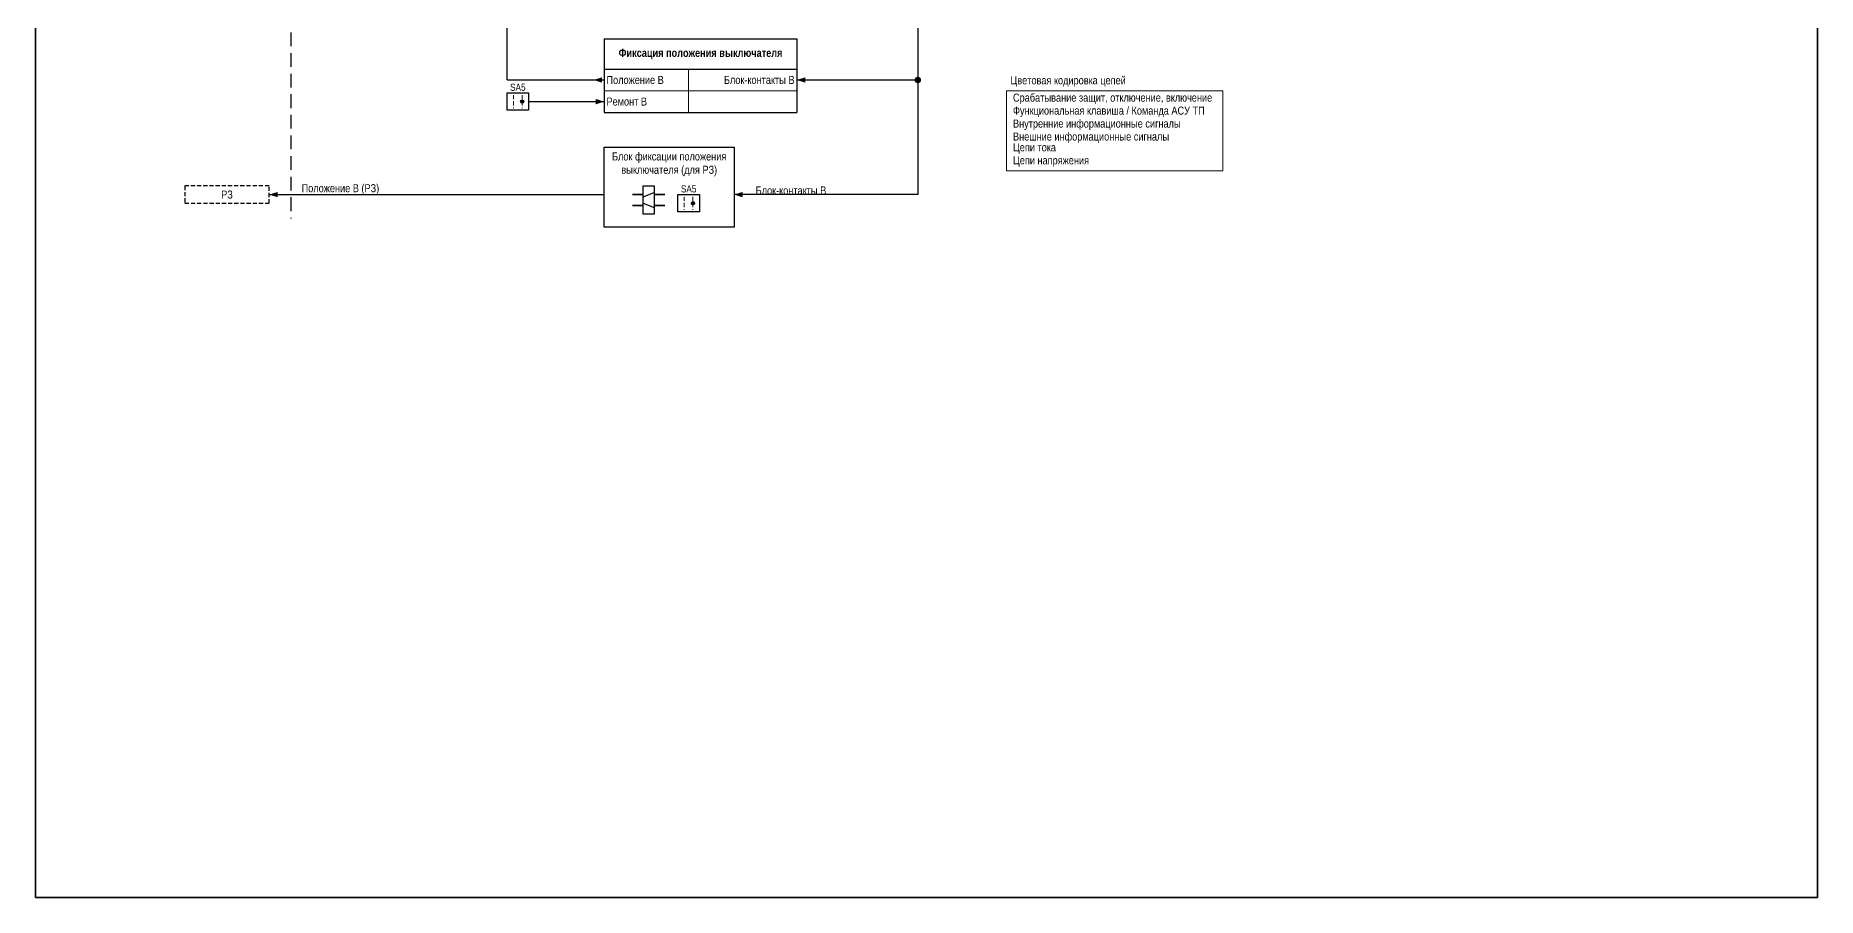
# Model space of a CAD drawing. Header units: millimetres. Extents: x -14593 to 14732, y -17400 to 5232.
# Drawn here: x 10697 to 11521, y -1322 to -923 of the extents above; entities that cross this region are included whole.
import ezdxf
from ezdxf.enums import TextEntityAlignment as Align

# ---------------------------------------------------------------- set-up
doc = ezdxf.new("R2010")
doc.units = ezdxf.units.MM
doc.linetypes.add('штриховая2', pattern=[9.525, 6.35, -3.175])
for name, color, linetype, lineweight in [('Основная', 7, 'Continuous', 30), ('Отключение_включение', 1, 'Continuous', 30), ('Тонкая', 7, 'Continuous', 18), ('Цепи внешние', 84, 'Continuous', 30), ('Цепи внутренние', 5, 'Continuous', 30), ('Цепи ТН', 200, 'Continuous', 30), ('Цепи ТТ', 23, 'Continuous', 30), ('Цепь - ФК и АСУ', 132, 'Continuous', 30), ('Штриховая', 7, 'штриховая2', 20)]:
    doc.layers.add(name, color=color, linetype=linetype, lineweight=lineweight)
doc.layers.add('Рамка', color=8, linetype='Continuous', lineweight=35, plot=False)
doc.styles.add('Narrow', font='ARIALN.TTF')
doc.styles.add('Табл дан', font='ARIALN.TTF')
doc.styles.add('Табл загол', font='ARIALNB.TTF')

# ---------------------------------------------------------------- blocks, each defined once
blk = doc.blocks.new('*T152')
at = {"layer": 'Основная', "color": 0, "linetype": 'ByBlock', "lineweight": -2, "transparency": 16777216}
for p, q in [((0, 0), (89, 0)), ((0, 0), (0, -14.03)), ((89, 0), (89, -14.03))]:
    blk.add_line(p, q, dxfattribs=at)
at = {"layer": 'Основная', "color": 0, "linetype": 'ByBlock', "lineweight": 30, "transparency": 16777216}
for p, q in [((0, -14.03), (89, -14.03)), ((0, -14.03), (0, -34.03)), ((89, -14.03), (89, -34.03)), ((0, -34.03), (89, -34.03))]:
    blk.add_line(p, q, dxfattribs=at)
at = {"layer": 'Основная', "color": 0, "linetype": 'ByBlock', "lineweight": 18, "transparency": 16777216}
for p, q in [((39, -14.03), (39, -34.03)), ((0, -24.03), (89, -24.03))]:
    blk.add_line(p, q, dxfattribs=at)
at = {"layer": 'Основная', "color": 0, "transparency": 16777216, "char_height": 3.7}
for s, insert, width, attachment_point, style in [('Фиксация положения выключателя', (44.5, -7.02), 86, 5, 'Табл загол'), ('\\A1;Положение В', (1, -19.03), 37, 4, 'Табл дан'), ('Блок-контакты В', (88, -19.03), 48, 6, 'Табл дан'), ('Ремонт В', (1, -29.03), 37, 4, 'Табл дан')]:
    blk.add_mtext(s, dxfattribs=dict(at, insert=insert, width=width, attachment_point=attachment_point, style=style))
blk = doc.blocks.new('Point')
at = {"layer": 'Основная', "color": 0, "const_width": 1.5}
blk.add_lwpolyline([(-0.75, 0, 1), (0.75, 0, 1)], format="xyb", close=True, dxfattribs=at)

msp = doc.modelspace()

# ---------------------------------------------------------------- hatches: boundary and pattern name
at = {"layer": 'Тонкая', "lineweight": 25, "ltscale": 0.25}
h = msp.add_hatch(color=256, dxfattribs=at)
edge = h.paths.add_edge_path()
edge.add_arc((10922, -954), 0.75, 0, 360)
h = msp.add_hatch(color=256, dxfattribs=at)
edge = h.paths.add_edge_path()
edge.add_arc((11001, -1001), 0.75, 0, 360)

# ---------------------------------------------------------------- linework, layer by layer
at = {"layer": 'Основная', "color": 5}
msp.add_lwpolyline([(10915, -944), (10960, -944)], dxfattribs=at)
at = {"layer": 'Основная'}
for points in [[(10915, -950), (10925, -950), (10925, -958), (10915, -958)], [(10960, -975), (11020, -975), (11020, -1012), (10960, -1012)], [(10973, -997), (10978, -997), (10978, -997), (10973, -997)], [(10978, -993), (10983, -993), (10983, -1006), (10978, -1006)], [(10983, -997), (10988, -997), (10988, -997), (10983, -997)], [(10994, -997), (11004, -997), (11004, -1005), (10994, -1005)], [(10973, -1002), (10978, -1002), (10978, -1002), (10973, -1002)], [(10983, -1002), (10988, -1002), (10988, -1002), (10983, -1002)]]:
    msp.add_lwpolyline(points, close=True, dxfattribs=at)
for points in [[(10978, -998), (10983, -996)], [(10978, -1001), (10983, -1003)]]:
    msp.add_lwpolyline(points, dxfattribs=at)
at = {"layer": 'Рамка', "color": 1}
msp.add_lwpolyline([(10697, -261), (11521, -261), (11521, -1322), (10697, -1322)], close=True, dxfattribs=at)
at = {"layer": 'Тонкая', "ltscale": 0.3}
msp.add_lwpolyline([(11146, -949), (11246, -949), (11246, -986), (11146, -986)], close=True, dxfattribs=at)
at = {"layer": 'Тонкая', "lineweight": 25, "ltscale": 0.25}
for centre in [(10922, -954), (11001, -1001)]:
    msp.add_circle(centre, 0.75, dxfattribs=at)
at = {"layer": 'Цепи внешние'}
for points in [[(11105, -895), (11105, -997)], [(11049, -944), (11105, -944)], [(11105, -997), (11020, -997)]]:
    msp.add_lwpolyline(points, dxfattribs=at)
at = {"layer": 'Цепи внешние', "ltscale": 0.3}
for points in [[(11049, -944, 0, 2.5, 0), (11053, -944, 0, 0, 0)], [(10805, -997, 0, 2.5, 0), (10809, -997, 0, 0, 0)], [(11020, -997, 0, 2.5, 0), (11024, -997, 0, 0, 0)]]:
    msp.add_lwpolyline(points, format="xyseb", dxfattribs=at)
at = {"layer": 'Цепи внешние', "linetype": 'штриховая2', "ltscale": 0.3}
msp.add_lwpolyline([(10805, -993), (10766, -993), (10766, -1001), (10805, -1001)], close=True, dxfattribs=at)
at = {"layer": 'Цепи внешние', "ltscale": 0.3}
msp.add_lwpolyline([(10805, -997), (10960, -997)], dxfattribs=at)
at = {"layer": 'Цепи внутренние', "ltscale": 0.3}
msp.add_lwpolyline([(10915, -944), (10915, -610)], dxfattribs=at)
at = {"layer": 'Цепи внутренние', "linetype": 'штриховая2'}
msp.add_lwpolyline([(10815, -903), (10815, -1008)], dxfattribs=at)
at = {"layer": 'Цепи внутренние', "ltscale": 0.3}
msp.add_lwpolyline([(10955, -944, 0, 2.5, 0), (10959, -944, 0, 0, 0)], format="xyseb", dxfattribs=at)
at = {"layer": 'Цепь - ФК и АСУ'}
msp.add_lwpolyline([(10925, -954), (10960, -954)], dxfattribs=at)
at = {"layer": 'Цепь - ФК и АСУ', "ltscale": 0.3}
msp.add_lwpolyline([(10960, -954, 0, 2.5, 0), (10956, -954, 0, 0, 0)], format="xyseb", dxfattribs=at)
at = {"layer": 'Штриховая', "ltscale": 0.3}
for p, q in [((10918, -951), (10918, -957)), ((10922, -951), (10922, -957)), ((10997, -998), (10997, -1004)), ((11001, -998), (11001, -1004))]:
    msp.add_line(p, q, dxfattribs=at)

# ---------------------------------------------------------------- block references
msp.add_blockref('*T152', (10960, -924.97))
at = {"layer": 'Цепи внешние'}
msp.add_blockref('Point', (11105, -944), dxfattribs=at)

# ---------------------------------------------------------------- texts
at = {"layer": 'Основная', "style": 'Narrow'}
for s, height, p in [('SA5', 3.3, (10920, -949)), ('Цветовая кодировка цепей', 3.7, (11174.5, -946)), ('SA5', 3.3, (10999, -996))]:
    msp.add_text(s, height=height, dxfattribs=at).set_placement(p, align=Align.CENTER)
at = {"layer": 'Основная', "char_height": 3.7, "style": 'Narrow'}
for s, insert, width, attachment_point in [('{\\C0;Блок фиксации положения выключателя (для РЗ)}', (10990, -983), 60, 5), ('РЗ', (10785.5, -997), 39, 5), ('\\A1;{\\C0;Положение В (РЗ)}', (10820, -997), 62, 7), ('{\\C0;Блок-контакты В}', (11030, -997), 43.2754, 7)]:
    msp.add_mtext(s, dxfattribs=dict(at, insert=insert, width=width, attachment_point=attachment_point))
at = {"layer": 'Отключение_включение', "style": 'Narrow'}
msp.add_text('Срабатывание защит, отключение, включение', height=3.7, dxfattribs=at).set_placement((11149, -954))
at = {"layer": 'Цепи внешние', "style": 'Narrow'}
msp.add_text('Внешние информационные сигналы', height=3.7, dxfattribs=at).set_placement((11149, -972))
at = {"layer": 'Цепи внутренние', "style": 'Narrow'}
msp.add_text('Внутренние информационные сигналы', height=3.7, dxfattribs=at).set_placement((11149, -966))
at = {"layer": 'Цепи ТН', "style": 'Narrow'}
msp.add_text('Цепи напряжения', height=3.7, dxfattribs=at).set_placement((11149, -983))
at = {"layer": 'Цепи ТТ', "style": 'Narrow'}
msp.add_text('Цепи тока', height=3.7, dxfattribs=at).set_placement((11149, -977))
at = {"layer": 'Цепь - ФК и АСУ', "style": 'Narrow'}
msp.add_text('Функциональная клавиша / Команда АСУ ТП', height=3.7, dxfattribs=at).set_placement((11149, -960))

doc.saveas('drawing.dxf')
